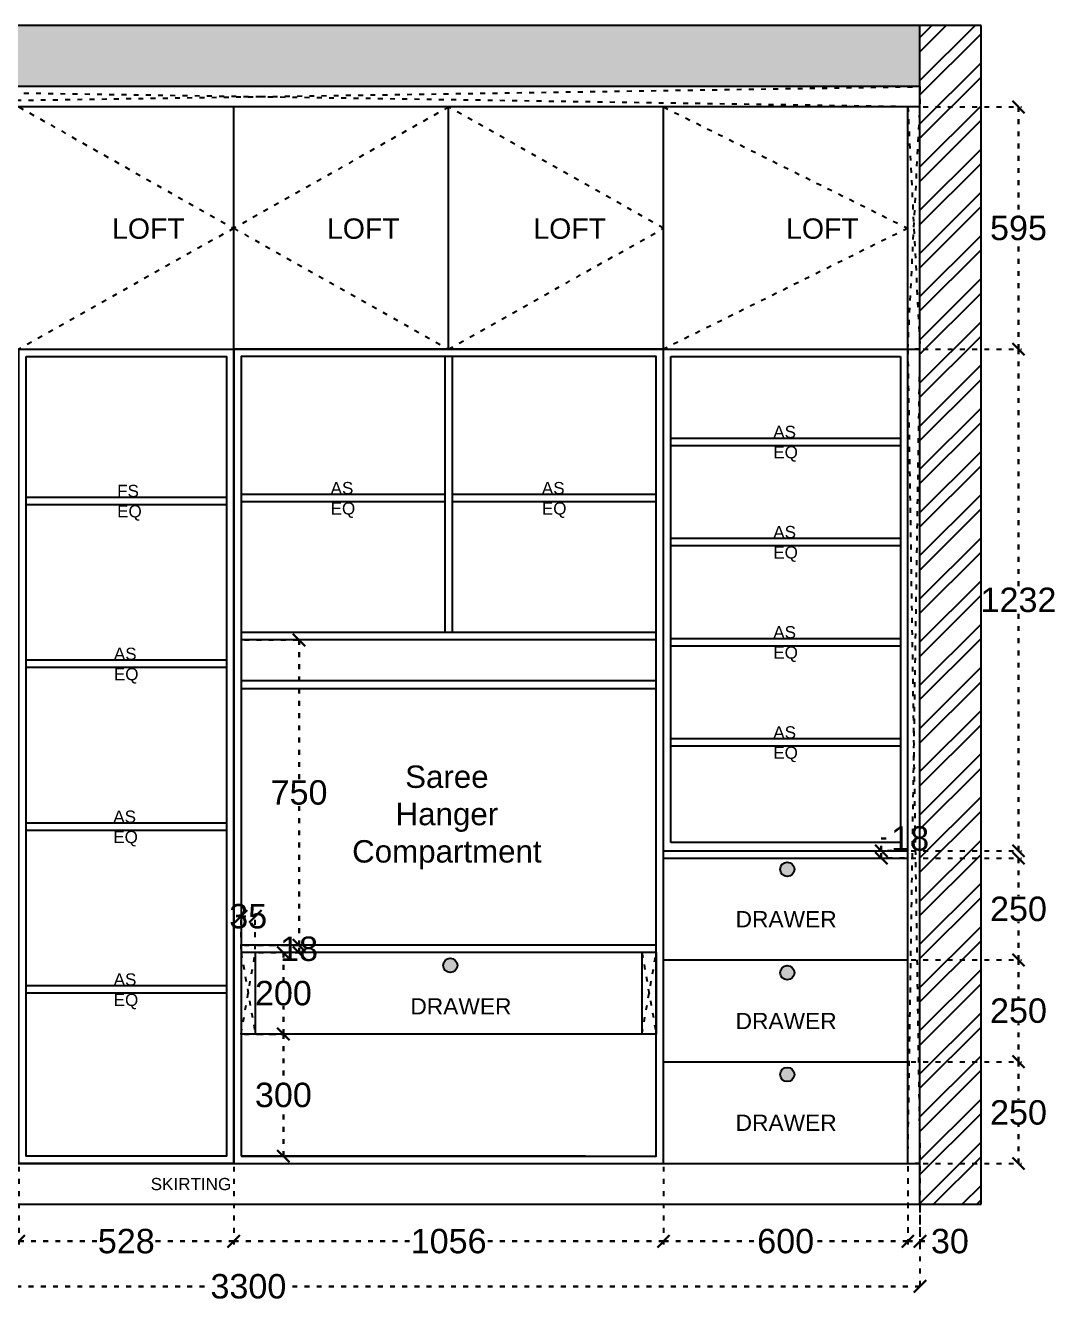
# Model space of a CAD drawing. Header units: millimetres. Extents: x 220712 to 1505573, y -354410 to 241923.
# Drawn here: x 243642 to 246172, y 114711 to 117847 of the extents above; entities that cross this region are included whole.
import ezdxf

# ---------------------------------------------------------------- set-up
doc = ezdxf.new("R2010")
doc.units = ezdxf.units.MM
doc.header["$MEASUREMENT"] = 0
doc.linetypes.add('ACAD_ISO03W100', pattern=[30, 12, -18])
doc.layers.add('Walls', color=253, linetype='Continuous')
doc.layers.add('Words', color=7, linetype='Continuous')
doc.styles.get("Standard").update_dxf_attribs({"font": 'arial.ttf'})
doc.dimstyles.get("Standard").update_dxf_attribs({"dimtxt": 60, "dimasz": 30, "dimexe": 7.75, "dimexo": 8.13, "dimgap": 0.63, "dimtad": 0, "dimtih": 1, "dimtoh": 1, "dimdec": 0, "dimzin": 0, "dimtxsty": 'Standard', "dimblk": 'OBLIQUE', "dimcen": 2.25, "dimclrd": 1, "dimclre": 1, "dimclrt": 1, "dimadec": 0, "dimazin": 0, "dimtfac": 1, "dimtdec": 0, "dimtofl": 0, "dimtmove": 0, "dimatfit": 3, "dimfxl": 1, "dimtolj": 1, "dimtzin": 0, "dimlwd": 30, "dimarcsym": 0})

# ---------------------------------------------------------------- blocks, each defined once
blk = doc.blocks.new('_Oblique')
at = {"color": 0, "linetype": 'ByBlock', "lineweight": -2}
blk.add_line((-0.5, -0.5), (0.5, 0.5), dxfattribs=at)
blk = doc.blocks.new('*D332')
at = {"layer": 'Defpoints', "color": 0, "linetype": 'ACAD_ISO03W100', "transparency": 16777216}
for p in [(243625.5, 115052), (244153.5, 115052), (244153.5, 114861)]:
    blk.add_point(p, dxfattribs=at)
at = {"layer": 'Walls', "color": 1, "linetype": 'ACAD_ISO03W100', "lineweight": -2, "transparency": 16777216}
for p, q in [((243625.5, 115043.9), (243625.5, 114853.2)), ((244153.5, 115043.9), (244153.5, 114853.2))]:
    blk.add_line(p, q, dxfattribs=at)
at = {"layer": 'Walls', "color": 1, "linetype": 'ACAD_ISO03W100', "lineweight": 30, "transparency": 16777216}
for p, q in [((243625.5, 114861), (243822.5, 114861)), ((244153.5, 114861), (243956.5, 114861))]:
    blk.add_line(p, q, dxfattribs=at)
at = {"layer": 'Walls', "color": 1, "linetype": 'ACAD_ISO03W100', "lineweight": 30, "transparency": 16777216, "xscale": 30, "yscale": 30, "zscale": 30, "rotation": 180}
blk.add_blockref('_Oblique', (243625.5, 114861), dxfattribs=at)
at = {"layer": 'Walls', "color": 1, "linetype": 'ACAD_ISO03W100', "lineweight": 30, "transparency": 16777216, "xscale": 30, "yscale": 30, "zscale": 30}
blk.add_blockref('_Oblique', (244153.5, 114861), dxfattribs=at)
at = {"layer": 'Walls', "color": 1, "linetype": 'ACAD_ISO03W100', "transparency": 16777216, "insert": (243889.5, 114861), "char_height": 60, "attachment_point": 5}
blk.add_mtext('\\A1;528', dxfattribs=at)
blk = doc.blocks.new('*D333')
at = {"layer": 'Defpoints', "color": 0, "linetype": 'ACAD_ISO03W100', "transparency": 16777216}
for p in [(244153.5, 115052), (245209.5, 115052), (244153.5, 114861)]:
    blk.add_point(p, dxfattribs=at)
at = {"layer": 'Walls', "color": 1, "linetype": 'ACAD_ISO03W100', "lineweight": -2, "transparency": 16777216}
for p, q in [((244153.5, 115043.9), (244153.5, 114853.2)), ((245209.5, 115043.9), (245209.5, 114853.2))]:
    blk.add_line(p, q, dxfattribs=at)
at = {"layer": 'Walls', "color": 1, "linetype": 'ACAD_ISO03W100', "lineweight": 30, "transparency": 16777216}
for p, q in [((244153.5, 114861), (244594.1, 114861)), ((245209.5, 114861), (244768.9, 114861))]:
    blk.add_line(p, q, dxfattribs=at)
at = {"layer": 'Walls', "color": 1, "linetype": 'ACAD_ISO03W100', "lineweight": 30, "transparency": 16777216, "xscale": 30, "yscale": 30, "zscale": 30, "rotation": 180}
blk.add_blockref('_Oblique', (244153.5, 114861), dxfattribs=at)
at = {"layer": 'Walls', "color": 1, "linetype": 'ACAD_ISO03W100', "lineweight": 30, "transparency": 16777216, "xscale": 30, "yscale": 30, "zscale": 30}
blk.add_blockref('_Oblique', (245209.5, 114861), dxfattribs=at)
at = {"layer": 'Walls', "color": 1, "linetype": 'ACAD_ISO03W100', "transparency": 16777216, "insert": (244681.5, 114861), "char_height": 60, "attachment_point": 5}
blk.add_mtext('\\A1;1056', dxfattribs=at)
blk = doc.blocks.new('*D334')
at = {"layer": 'Defpoints', "color": 0, "linetype": 'ACAD_ISO03W100', "transparency": 16777216}
for p in [(245209.5, 115052), (245809.5, 115052), (245209.5, 114861)]:
    blk.add_point(p, dxfattribs=at)
at = {"layer": 'Walls', "color": 1, "linetype": 'ACAD_ISO03W100', "lineweight": -2, "transparency": 16777216}
for p, q in [((245209.5, 115043.9), (245209.5, 114853.2)), ((245809.5, 115043.9), (245809.5, 114853.2))]:
    blk.add_line(p, q, dxfattribs=at)
at = {"layer": 'Walls', "color": 1, "linetype": 'ACAD_ISO03W100', "lineweight": 30, "transparency": 16777216}
for p, q in [((245209.5, 114861), (245442.5, 114861)), ((245809.5, 114861), (245576.5, 114861))]:
    blk.add_line(p, q, dxfattribs=at)
at = {"layer": 'Walls', "color": 1, "linetype": 'ACAD_ISO03W100', "lineweight": 30, "transparency": 16777216, "xscale": 30, "yscale": 30, "zscale": 30, "rotation": 180}
blk.add_blockref('_Oblique', (245209.5, 114861), dxfattribs=at)
at = {"layer": 'Walls', "color": 1, "linetype": 'ACAD_ISO03W100', "lineweight": 30, "transparency": 16777216, "xscale": 30, "yscale": 30, "zscale": 30}
blk.add_blockref('_Oblique', (245809.5, 114861), dxfattribs=at)
at = {"layer": 'Walls', "color": 1, "linetype": 'ACAD_ISO03W100', "transparency": 16777216, "insert": (245509.5, 114861), "char_height": 60, "attachment_point": 5}
blk.add_mtext('\\A1;600', dxfattribs=at)
blk = doc.blocks.new('*D335')
at = {"layer": 'Defpoints', "color": 0, "linetype": 'ACAD_ISO03W100', "transparency": 16777216}
for p in [(245809.5, 115054), (245839.5, 115054), (245839.5, 114861)]:
    blk.add_point(p, dxfattribs=at)
at = {"layer": 'Walls', "color": 1, "linetype": 'ACAD_ISO03W100', "lineweight": -2, "transparency": 16777216}
for p, q in [((245809.5, 115045.8), (245809.5, 114853.2)), ((245839.5, 115045.8), (245839.5, 114853.2))]:
    blk.add_line(p, q, dxfattribs=at)
at = {"layer": 'Walls', "color": 1, "linetype": 'ACAD_ISO03W100', "lineweight": 30, "transparency": 16777216}
for p, q in [((245809.5, 114861), (245839.5, 114861)), ((245839.5, 114861), (245869.5, 114861))]:
    blk.add_line(p, q, dxfattribs=at)
at = {"layer": 'Walls', "color": 1, "linetype": 'ACAD_ISO03W100', "lineweight": 30, "transparency": 16777216, "xscale": 30, "yscale": 30, "zscale": 30, "rotation": 180}
blk.add_blockref('_Oblique', (245809.5, 114861), dxfattribs=at)
at = {"layer": 'Walls', "color": 1, "linetype": 'ACAD_ISO03W100', "lineweight": 30, "transparency": 16777216, "xscale": 30, "yscale": 30, "zscale": 30}
blk.add_blockref('_Oblique', (245839.5, 114861), dxfattribs=at)
at = {"layer": 'Walls', "color": 1, "linetype": 'ACAD_ISO03W100', "transparency": 16777216, "insert": (245913, 114861), "char_height": 60, "attachment_point": 5}
blk.add_mtext('\\A1;30', dxfattribs=at)
blk = doc.blocks.new('*D336')
at = {"layer": 'Defpoints', "color": 0, "linetype": 'ACAD_ISO03W100', "transparency": 16777216}
for p in [(242539.5, 114952), (245839.5, 114952), (245839.5, 114750)]:
    blk.add_point(p, dxfattribs=at)
at = {"layer": 'Walls', "color": 1, "linetype": 'ACAD_ISO03W100', "lineweight": -2, "transparency": 16777216}
for p, q in [((242539.5, 114943.87), (242539.5, 114742.25)), ((245839.5, 114943.87), (245839.5, 114742.25))]:
    blk.add_line(p, q, dxfattribs=at)
at = {"layer": 'Walls', "color": 1, "linetype": 'ACAD_ISO03W100', "lineweight": 30, "transparency": 16777216}
for p, q in [((242539.5, 114750), (244099.40206, 114750)), ((245839.5, 114750), (244279.59794, 114750))]:
    blk.add_line(p, q, dxfattribs=at)
at = {"layer": 'Walls', "color": 1, "linetype": 'ACAD_ISO03W100', "lineweight": 30, "transparency": 16777216, "xscale": 30, "yscale": 30, "zscale": 30, "rotation": 180}
blk.add_blockref('_Oblique', (242539.5, 114750), dxfattribs=at)
at = {"layer": 'Walls', "color": 1, "linetype": 'ACAD_ISO03W100', "lineweight": 30, "transparency": 16777216, "xscale": 30, "yscale": 30, "zscale": 30}
blk.add_blockref('_Oblique', (245839.5, 114750), dxfattribs=at)
at = {"layer": 'Walls', "color": 1, "linetype": 'ACAD_ISO03W100', "transparency": 16777216, "insert": (244189.5, 114750), "char_height": 60, "attachment_point": 5}
blk.add_mtext('\\A1;3300', dxfattribs=at)
blk = doc.blocks.new('*D344')
at = {"layer": 'Defpoints', "color": 0, "linetype": 'ACAD_ISO03W100', "transparency": 16777216}
for p in [(245809.5, 115302), (246081.5, 115302), (245809.5, 115052)]:
    blk.add_point(p, dxfattribs=at)
at = {"layer": 'Walls', "color": 1, "linetype": 'ACAD_ISO03W100', "lineweight": -2, "transparency": 16777216}
for p, q in [((245817.6, 115302), (246089.3, 115302)), ((245817.6, 115052), (246089.3, 115052))]:
    blk.add_line(p, q, dxfattribs=at)
at = {"layer": 'Walls', "color": 1, "linetype": 'ACAD_ISO03W100', "lineweight": 30, "transparency": 16777216}
for p, q in [((246081.5, 115302), (246081.5, 115208.3)), ((246081.5, 115052), (246081.5, 115145.7))]:
    blk.add_line(p, q, dxfattribs=at)
at = {"layer": 'Walls', "color": 1, "linetype": 'ACAD_ISO03W100', "lineweight": 30, "transparency": 16777216, "xscale": 30, "yscale": 30, "zscale": 30}
for p, rotation in [((246081.5, 115302), 90), ((246081.5, 115052), 270)]:
    blk.add_blockref('_Oblique', p, dxfattribs=dict(at, rotation=rotation))
at = {"layer": 'Walls', "color": 1, "linetype": 'ACAD_ISO03W100', "transparency": 16777216, "insert": (246081.5, 115177), "char_height": 60, "attachment_point": 5}
blk.add_mtext('\\A1;250', dxfattribs=at)
blk = doc.blocks.new('*D345')
at = {"layer": 'Defpoints', "color": 0, "linetype": 'ACAD_ISO03W100', "transparency": 16777216}
for p in [(245809.5, 115552), (246081.5, 115552), (245809.5, 115302)]:
    blk.add_point(p, dxfattribs=at)
at = {"layer": 'Walls', "color": 1, "linetype": 'ACAD_ISO03W100', "lineweight": -2, "transparency": 16777216}
for p, q in [((245817.6, 115552), (246089.3, 115552)), ((245817.6, 115302), (246089.3, 115302))]:
    blk.add_line(p, q, dxfattribs=at)
at = {"layer": 'Walls', "color": 1, "linetype": 'ACAD_ISO03W100', "lineweight": 30, "transparency": 16777216}
for p, q in [((246081.5, 115552), (246081.5, 115458.3)), ((246081.5, 115302), (246081.5, 115395.7))]:
    blk.add_line(p, q, dxfattribs=at)
at = {"layer": 'Walls', "color": 1, "linetype": 'ACAD_ISO03W100', "lineweight": 30, "transparency": 16777216, "xscale": 30, "yscale": 30, "zscale": 30}
for p, rotation in [((246081.5, 115552), 90), ((246081.5, 115302), 270)]:
    blk.add_blockref('_Oblique', p, dxfattribs=dict(at, rotation=rotation))
at = {"layer": 'Walls', "color": 1, "linetype": 'ACAD_ISO03W100', "transparency": 16777216, "insert": (246081.5, 115427), "char_height": 60, "attachment_point": 5}
blk.add_mtext('\\A1;250', dxfattribs=at)
blk = doc.blocks.new('*D346')
at = {"layer": 'Defpoints', "color": 0, "linetype": 'ACAD_ISO03W100', "transparency": 16777216}
for p in [(245809.5, 115802), (246081.5, 115802), (245809.5, 115552)]:
    blk.add_point(p, dxfattribs=at)
at = {"layer": 'Walls', "color": 1, "linetype": 'ACAD_ISO03W100', "lineweight": -2, "transparency": 16777216}
for p, q in [((245817.6, 115802), (246089.3, 115802)), ((245817.6, 115552), (246089.3, 115552))]:
    blk.add_line(p, q, dxfattribs=at)
at = {"layer": 'Walls', "color": 1, "linetype": 'ACAD_ISO03W100', "lineweight": 30, "transparency": 16777216}
for p, q in [((246081.5, 115802), (246081.5, 115708.3)), ((246081.5, 115552), (246081.5, 115645.7))]:
    blk.add_line(p, q, dxfattribs=at)
at = {"layer": 'Walls', "color": 1, "linetype": 'ACAD_ISO03W100', "lineweight": 30, "transparency": 16777216, "xscale": 30, "yscale": 30, "zscale": 30}
for p, rotation in [((246081.5, 115802), 90), ((246081.5, 115552), 270)]:
    blk.add_blockref('_Oblique', p, dxfattribs=dict(at, rotation=rotation))
at = {"layer": 'Walls', "color": 1, "linetype": 'ACAD_ISO03W100', "transparency": 16777216, "insert": (246081.5, 115677), "char_height": 60, "attachment_point": 5}
blk.add_mtext('\\A1;250', dxfattribs=at)
blk = doc.blocks.new('*D347')
at = {"layer": 'Defpoints', "color": 0, "linetype": 'ACAD_ISO03W100', "transparency": 16777216}
for p in [(245744.5, 115820), (245809.5, 115820), (245809.5, 115802)]:
    blk.add_point(p, dxfattribs=at)
at = {"layer": 'Walls', "color": 1, "linetype": 'ACAD_ISO03W100', "lineweight": 30, "transparency": 16777216}
for p, q in [((245744.5, 115820), (245744.5, 115850)), ((245744.5, 115850), (245774.5, 115850)), ((245744.5, 115802), (245744.5, 115820))]:
    blk.add_line(p, q, dxfattribs=at)
at = {"layer": 'Walls', "color": 1, "linetype": 'ACAD_ISO03W100', "lineweight": -2, "transparency": 16777216}
for p, q in [((245801.4, 115820), (245736.8, 115820)), ((245801.4, 115802), (245736.8, 115802))]:
    blk.add_line(p, q, dxfattribs=at)
at = {"layer": 'Walls', "color": 1, "linetype": 'ACAD_ISO03W100', "lineweight": 30, "transparency": 16777216, "xscale": 30, "yscale": 30, "zscale": 30}
for p, rotation in [((245744.5, 115820), 90), ((245744.5, 115802), 270)]:
    blk.add_blockref('_Oblique', p, dxfattribs=dict(at, rotation=rotation))
at = {"layer": 'Walls', "color": 1, "linetype": 'ACAD_ISO03W100', "transparency": 16777216, "insert": (245815.3, 115850), "char_height": 60, "attachment_point": 5}
blk.add_mtext('\\A1;18', dxfattribs=at)
blk = doc.blocks.new('*D348')
at = {"layer": 'Defpoints', "color": 0, "linetype": 'ACAD_ISO03W100', "transparency": 16777216}
for p in [(245809.5, 117052), (246081.5, 117052), (245809.5, 115820)]:
    blk.add_point(p, dxfattribs=at)
at = {"layer": 'Walls', "color": 1, "linetype": 'ACAD_ISO03W100', "lineweight": -2, "transparency": 16777216}
for p, q in [((245817.6, 117052), (246089.3, 117052)), ((245817.6, 115820), (246089.3, 115820))]:
    blk.add_line(p, q, dxfattribs=at)
at = {"layer": 'Walls', "color": 1, "linetype": 'ACAD_ISO03W100', "lineweight": 30, "transparency": 16777216}
for p, q in [((246081.5, 117052), (246081.5, 116467.3)), ((246081.5, 115820), (246081.5, 116404.7))]:
    blk.add_line(p, q, dxfattribs=at)
at = {"layer": 'Walls', "color": 1, "linetype": 'ACAD_ISO03W100', "lineweight": 30, "transparency": 16777216, "xscale": 30, "yscale": 30, "zscale": 30}
for p, rotation in [((246081.5, 117052), 90), ((246081.5, 115820), 270)]:
    blk.add_blockref('_Oblique', p, dxfattribs=dict(at, rotation=rotation))
at = {"layer": 'Walls', "color": 1, "linetype": 'ACAD_ISO03W100', "transparency": 16777216, "insert": (246081.5, 116436), "char_height": 60, "attachment_point": 5}
blk.add_mtext('\\A1;1232', dxfattribs=at)
blk = doc.blocks.new('*D349')
at = {"layer": 'Defpoints', "color": 0, "linetype": 'ACAD_ISO03W100', "transparency": 16777216}
for p in [(245839.5, 117647), (246081.5, 117647), (245839.5, 117052)]:
    blk.add_point(p, dxfattribs=at)
at = {"layer": 'Walls', "color": 1, "linetype": 'ACAD_ISO03W100', "lineweight": -2, "transparency": 16777216}
for p, q in [((245847.6, 117647), (246089.3, 117647)), ((245847.6, 117052), (246089.3, 117052))]:
    blk.add_line(p, q, dxfattribs=at)
at = {"layer": 'Walls', "color": 1, "linetype": 'ACAD_ISO03W100', "lineweight": 30, "transparency": 16777216}
for p, q in [((246081.5, 117647), (246081.5, 117380.8)), ((246081.5, 117052), (246081.5, 117318.2))]:
    blk.add_line(p, q, dxfattribs=at)
at = {"layer": 'Walls', "color": 1, "linetype": 'ACAD_ISO03W100', "lineweight": 30, "transparency": 16777216, "xscale": 30, "yscale": 30, "zscale": 30}
for p, rotation in [((246081.5, 117647), 90), ((246081.5, 117052), 270)]:
    blk.add_blockref('_Oblique', p, dxfattribs=dict(at, rotation=rotation))
at = {"layer": 'Walls', "color": 1, "linetype": 'ACAD_ISO03W100', "transparency": 16777216, "insert": (246081.5, 117349.5), "char_height": 60, "attachment_point": 5}
blk.add_mtext('\\A1;595', dxfattribs=at)
blk = doc.blocks.new('*D350')
at = {"layer": 'Defpoints', "color": 0, "linetype": 'ACAD_ISO03W100', "transparency": 16777216}
for p in [(244206.5, 115659), (244171.5, 115570), (244206.5, 115570)]:
    blk.add_point(p, dxfattribs=at)
at = {"layer": 'Walls', "color": 1, "linetype": 'ACAD_ISO03W100', "lineweight": -2, "transparency": 16777216}
for p, q in [((244171.5, 115578.13), (244171.5, 115666.75)), ((244206.5, 115578.13), (244206.5, 115666.75))]:
    blk.add_line(p, q, dxfattribs=at)
at = {"layer": 'Walls', "color": 1, "linetype": 'ACAD_ISO03W100', "lineweight": 30, "transparency": 16777216}
blk.add_line((244171.5, 115659), (244206.5, 115659), dxfattribs=at)
at = {"layer": 'Walls', "color": 1, "linetype": 'ACAD_ISO03W100', "lineweight": 30, "transparency": 16777216, "xscale": 30, "yscale": 30, "zscale": 30, "rotation": 180}
blk.add_blockref('_Oblique', (244171.5, 115659), dxfattribs=at)
at = {"layer": 'Walls', "color": 1, "linetype": 'ACAD_ISO03W100', "lineweight": 30, "transparency": 16777216, "xscale": 30, "yscale": 30, "zscale": 30}
blk.add_blockref('_Oblique', (244206.5, 115659), dxfattribs=at)
at = {"layer": 'Walls', "color": 1, "linetype": 'ACAD_ISO03W100', "transparency": 16777216, "insert": (244189, 115659), "char_height": 60, "attachment_point": 5}
blk.add_mtext('\\A1;35', dxfattribs=at)
blk = doc.blocks.new('*D364')
at = {"layer": 'Defpoints', "color": 0, "linetype": 'ACAD_ISO03W100', "transparency": 16777216}
for p in [(244171.5, 115370), (244275.5, 115370), (244171.5, 115070)]:
    blk.add_point(p, dxfattribs=at)
at = {"layer": 'Walls', "color": 1, "linetype": 'ACAD_ISO03W100', "lineweight": -2, "transparency": 16777216}
for p, q in [((244179.6, 115370), (244283.3, 115370)), ((244179.6, 115070), (244283.3, 115070))]:
    blk.add_line(p, q, dxfattribs=at)
at = {"layer": 'Walls', "color": 1, "linetype": 'ACAD_ISO03W100', "lineweight": 30, "transparency": 16777216}
for p, q in [((244275.5, 115370), (244275.5, 115251.3)), ((244275.5, 115070), (244275.5, 115188.7))]:
    blk.add_line(p, q, dxfattribs=at)
at = {"layer": 'Walls', "color": 1, "linetype": 'ACAD_ISO03W100', "lineweight": 30, "transparency": 16777216, "xscale": 30, "yscale": 30, "zscale": 30}
for p, rotation in [((244275.5, 115370), 90), ((244275.5, 115070), 270)]:
    blk.add_blockref('_Oblique', p, dxfattribs=dict(at, rotation=rotation))
at = {"layer": 'Walls', "color": 1, "linetype": 'ACAD_ISO03W100', "transparency": 16777216, "insert": (244275.5, 115220), "char_height": 60, "attachment_point": 5}
blk.add_mtext('\\A1;300', dxfattribs=at)
blk = doc.blocks.new('*D365')
at = {"layer": 'Defpoints', "color": 0, "linetype": 'ACAD_ISO03W100', "transparency": 16777216}
for p in [(244206.5, 115570), (244275.5, 115570), (244206.5, 115370)]:
    blk.add_point(p, dxfattribs=at)
at = {"layer": 'Walls', "color": 1, "linetype": 'ACAD_ISO03W100', "lineweight": -2, "transparency": 16777216}
for p, q in [((244214.6, 115570), (244283.3, 115570)), ((244214.6, 115370), (244283.3, 115370))]:
    blk.add_line(p, q, dxfattribs=at)
at = {"layer": 'Walls', "color": 1, "linetype": 'ACAD_ISO03W100', "lineweight": 30, "transparency": 16777216}
for p, q in [((244275.5, 115570), (244275.5, 115501.3)), ((244275.5, 115370), (244275.5, 115438.7))]:
    blk.add_line(p, q, dxfattribs=at)
at = {"layer": 'Walls', "color": 1, "linetype": 'ACAD_ISO03W100', "lineweight": 30, "transparency": 16777216, "xscale": 30, "yscale": 30, "zscale": 30}
for p, rotation in [((244275.5, 115570), 90), ((244275.5, 115370), 270)]:
    blk.add_blockref('_Oblique', p, dxfattribs=dict(at, rotation=rotation))
at = {"layer": 'Walls', "color": 1, "linetype": 'ACAD_ISO03W100', "transparency": 16777216, "insert": (244275.5, 115470), "char_height": 60, "attachment_point": 5}
blk.add_mtext('\\A1;200', dxfattribs=at)
blk = doc.blocks.new('*D366')
at = {"layer": 'Defpoints', "color": 0, "linetype": 'ACAD_ISO03W100', "transparency": 16777216}
for p in [(244206.5, 115588), (244314, 115588), (244206.5, 115570)]:
    blk.add_point(p, dxfattribs=at)
at = {"layer": 'Walls', "color": 1, "linetype": 'ACAD_ISO03W100', "lineweight": -2, "transparency": 16777216}
for p, q in [((244214.63, 115588), (244321.75, 115588)), ((244214.63, 115570), (244321.75, 115570))]:
    blk.add_line(p, q, dxfattribs=at)
at = {"layer": 'Walls', "color": 1, "linetype": 'ACAD_ISO03W100', "lineweight": 30, "transparency": 16777216}
blk.add_line((244314, 115570), (244314, 115588), dxfattribs=at)
at = {"layer": 'Walls', "color": 1, "linetype": 'ACAD_ISO03W100', "lineweight": 30, "transparency": 16777216, "xscale": 30, "yscale": 30, "zscale": 30}
for p, rotation in [((244314, 115588), 90), ((244314, 115570), 270)]:
    blk.add_blockref('_Oblique', p, dxfattribs=dict(at, rotation=rotation))
at = {"layer": 'Walls', "color": 1, "linetype": 'ACAD_ISO03W100', "transparency": 16777216, "insert": (244314, 115579), "char_height": 60, "attachment_point": 5}
blk.add_mtext('\\A1;18', dxfattribs=at)
blk = doc.blocks.new('*D367')
at = {"layer": 'Defpoints', "color": 0, "linetype": 'ACAD_ISO03W100', "transparency": 16777216}
for p in [(244171.5, 116338), (244314, 116338), (244171.5, 115588)]:
    blk.add_point(p, dxfattribs=at)
at = {"layer": 'Walls', "color": 1, "linetype": 'ACAD_ISO03W100', "lineweight": -2, "transparency": 16777216}
for p, q in [((244179.6, 116338), (244321.8, 116338)), ((244179.6, 115588), (244321.8, 115588))]:
    blk.add_line(p, q, dxfattribs=at)
at = {"layer": 'Walls', "color": 1, "linetype": 'ACAD_ISO03W100', "lineweight": 30, "transparency": 16777216}
for p, q in [((244314, 116338), (244314, 115994.3)), ((244314, 115588), (244314, 115931.7))]:
    blk.add_line(p, q, dxfattribs=at)
at = {"layer": 'Walls', "color": 1, "linetype": 'ACAD_ISO03W100', "lineweight": 30, "transparency": 16777216, "xscale": 30, "yscale": 30, "zscale": 30}
for p, rotation in [((244314, 116338), 90), ((244314, 115588), 270)]:
    blk.add_blockref('_Oblique', p, dxfattribs=dict(at, rotation=rotation))
at = {"layer": 'Walls', "color": 1, "linetype": 'ACAD_ISO03W100', "transparency": 16777216, "insert": (244314, 115963), "char_height": 60, "attachment_point": 5}
blk.add_mtext('\\A1;750', dxfattribs=at)

msp = doc.modelspace()

# ---------------------------------------------------------------- hatches: boundary and pattern name
at = {"layer": 'Walls', "true_color": 0xc7c8ca}
h = msp.add_hatch(dxfattribs=at)
h.set_pattern_fill('AR-CONC', color=9, scale=20)
h.set_pattern_definition([(50, (0, 0), (143.452037, -12.550427), [15, -165]), (355, (0, 0), (-27.75027, 150.43843), [12, -132]), (100.451444, (11.95, -1.05), (115.70177, 137.888), [12.74804, -140.22842]), (46.1842, (0, 40), (213.44827, -33.10386), [22.5, -247.5]), (96.635635, (17.79, 37.24), (186.93239, 194.82372), [19.12207, -210.34275]), (351.18416, (0, 40), (186.93239, 194.82372), [18, -198]), (21, (20, 30), (119.38141, -80.52378), [15, -165]), (326, (20, 30), (48.66307, 145.03001), [12, -132]), (71.451445, (29.95, 23.29), (168.044475, 64.50623), [12.74804, -140.22842]), (37.5, (0, 0), (2.431971, 66.578771), [0, -130.4, 0, -134, 0, -132.5]), (7.5, (0, 0), (52.613907, 78.882342), [0, -76.4, 0, -127.4, 0, -50.5]), (327.5, (-44.6, 0), (106.764487, -4.510974), [0, -50, 0, -156, 0, -207]), (317.5, (-64.6, 0), (116.637234, 20.020996), [0, -65, 0, -103.6, 0, -147])])
h.paths.add_polyline_path([(241430, 117847), (238130, 117847), (238130, 117697), (241430, 117697)])
h.paths.add_polyline_path([(245839.5, 117847), (242539.5, 117847), (242539.5, 117697), (245839.5, 117697)])
h = msp.add_hatch(dxfattribs=at)
h.set_pattern_fill('ANSI32', color=9, scale=200)
h.paths.add_polyline_path([(242539.5, 117847), (242389.5, 117847), (242389.5, 114952), (242539.5, 114952)])
h.paths.add_polyline_path([(245989.5, 117847), (245839.5, 117847), (245839.5, 114952), (245989.5, 114952)])
at = {"layer": 'Walls', "true_color": 0x000000}
h = msp.add_hatch(color=18, dxfattribs=at)
h.dxf.hatch_style = 1
h.set_gradient(color1=(255, 255, 255), color2=(199, 200, 202), name='INVSPHERICAL')
h.paths.add_polyline_path([(245496, 115774.5, 1), (245531, 115774.5, 1)])
h.paths.add_polyline_path([(245531, 115520.5, 1), (245496, 115520.5, 1)])
h.paths.add_polyline_path([(245496, 115270.5, 1), (245531, 115270.5, 1)])
h.paths.add_polyline_path([(244703, 115538.5, 1), (244668, 115538.5, 1)])

# ---------------------------------------------------------------- linework, layer by layer
at = {"layer": 'Walls', "color": 18, "true_color": 0x000000}
for p, q in [((245989.5, 117847), (242389.5, 117847)), ((245839.5, 114952), (245839.5, 117847)), ((245989.5, 114952), (245989.5, 117847)), ((245839.5, 117697), (242539.5, 117697)), ((245839.5, 117647), (242539.5, 117647)), ((244153.5, 115052), (244153.5, 117647)), ((244681.5, 117052), (244681.5, 117647)), ((245209.5, 115052), (245209.5, 117647)), ((245809.5, 115052), (245809.5, 117647)), ((242539.5, 117052), (245839.5, 117052)), ((244672.5, 117034), (244672.5, 116356)), ((244690.5, 117034), (244690.5, 116356)), ((245227.5, 117034), (245791.5, 117034)), ((245227.5, 115840), (245227.5, 117034)), ((245791.5, 117034), (245791.5, 115840)), ((245791.5, 116833), (245227.5, 116833)), ((245791.5, 116815), (245227.5, 116815)), ((244135.5, 116688), (243643.5, 116688)), ((244672.5, 116695), (244171.5, 116695)), ((244672.5, 116677), (244171.5, 116677)), ((245191.5, 116695), (244690.5, 116695)), ((245191.5, 116677), (244690.5, 116677)), ((244135.5, 116670), (243643.5, 116670)), ((245791.5, 116587), (245227.5, 116587)), ((245791.5, 116569), (245227.5, 116569)), ((245191.5, 116356), (244171.5, 116356)), ((245191.5, 116338), (244171.5, 116338)), ((245791.5, 116341), (245227.5, 116341)), ((245791.5, 116323), (245227.5, 116323)), ((244135.5, 116288), (243643.5, 116288)), ((244135.5, 116270), (243643.5, 116270)), ((244171.5, 116238), (245191.5, 116238)), ((245191.5, 116218), (244171.5, 116218)), ((245791.5, 116095), (245227.5, 116095)), ((245791.5, 116077), (245227.5, 116077)), ((244135.5, 115888), (243643.5, 115888)), ((244135.5, 115870), (243643.5, 115870)), ((245791.5, 115840), (245227.5, 115840)), ((245209.5, 115820), (245809.5, 115820)), ((245209.5, 115802), (245809.5, 115802)), ((245191.5, 115588), (244171.5, 115588)), ((245191.5, 115570), (244171.5, 115570)), ((244171.5, 115570), (244171.5, 115370)), ((244206.5, 115570), (244206.5, 115370)), ((245156.5, 115570), (245156.5, 115370)), ((245191.5, 115570), (245191.5, 115370)), ((245209.5, 115552), (245809.5, 115552)), ((244135.5, 115488), (243643.5, 115488)), ((244135.5, 115470), (243643.5, 115470)), ((245191.5, 115370), (244171.5, 115370)), ((245209.5, 115302), (245809.5, 115302)), ((242539.5, 115052), (245839.5, 115052)), ((242747, 115052), (245012, 115052)), ((243647, 115052), (244052, 115052)), ((245017.5, 115070), (244171.5, 115070)), ((242389.5, 114952), (245989.5, 114952))]:
    msp.add_line(p, q, dxfattribs=at)
at = {"layer": 'Walls', "color": 240, "linetype": 'ACAD_ISO03W100', "true_color": 0xed1f24}
for points in [[(242539.5, 117647), (245839.5, 117697), (245839.5, 117647), (242539.5, 117697)], [(245809.5, 117647), (245839.5, 117052), (245809.5, 117052), (245839.5, 117647)], [(245809.5, 117052), (245839.5, 115052), (245809.5, 115052), (245839.5, 117052)], [(244171.5, 115570), (244206.5, 115370), (244171.5, 115370), (244206.5, 115570)], [(245156.5, 115570), (245191.5, 115370), (245156.5, 115370), (245191.5, 115570)]]:
    msp.add_lwpolyline(points, dxfattribs=at)
at = {"layer": 'Walls', "color": 9, "linetype": 'ACAD_ISO03W100', "true_color": 0xc7c8ca}
for points in [[(243625.5, 117647), (244153.5, 117349), (243625.5, 117052)], [(244681.5, 117647), (244153.5, 117349), (244681.5, 117052), (245209.5, 117349), (244681.5, 117647)], [(245209.5, 117647), (245809.5, 117349), (245209.5, 117052)]]:
    msp.add_lwpolyline(points, dxfattribs=at)
at = {"layer": 'Walls', "color": 18, "true_color": 0x000000}
for points in [[(243625.5, 117052), (244153.5, 117052), (244153.5, 115052), (243625.5, 115052)], [(244153.5, 115052), (245209.5, 115052), (245209.5, 117052), (244153.5, 117052)], [(243643.5, 117034), (244135.5, 117034), (244135.5, 115070), (243643.5, 115070)], [(244171.5, 115070), (245191.5, 115070), (245191.5, 117034), (244171.5, 117034)]]:
    msp.add_lwpolyline(points, close=True, dxfattribs=at)
for centre in [(245513.5, 115774.5), (244685.5, 115538.5), (245513.5, 115520.5), (245513.5, 115270.5)]:
    msp.add_circle(centre, 17.5, dxfattribs=at)

# ---------------------------------------------------------------- texts
at = {"color": 7, "attachment_point": 1}
for s, width, insert, char_height in [('\\pxqc;LOFT', 462.73, (243712.5, 117373.2), 50), ('\\pxqc;LOFT', 462.73, (244240.5, 117373.2), 50), ('\\pxqc;LOFT', 462.73, (244747.5, 117373.2), 50), ('\\pxqc;LOFT', 462.73, (245368.5, 117373.2), 50), ('DRAWER', 246.425, (245386.5, 115672), 40), ('DRAWER', 246.425, (244587.5, 115458), 40), ('DRAWER', 246.425, (245386.5, 115422), 40), ('DRAWER', 246.425, (245386.5, 115172), 40)]:
    msp.add_mtext_dynamic_manual_height_columns(s, width=width, gutter_width=1213, heights=[0], dxfattribs=dict(at, insert=insert, char_height=char_height))
at = {"color": 18, "true_color": 0x000000, "insert": (243949.5, 115016.5), "char_height": 30, "attachment_point": 1}
msp.add_mtext_dynamic_manual_height_columns('SKIRTING', width=2764.543, gutter_width=1, heights=[238.1], dxfattribs=at)
at = {"layer": 'Words', "color": 0, "attachment_point": 1}
for s, width, heights, insert, char_height in [('AS\\PEQ', 1178.022, [0], (245479, 116863.9), 30), ('FS\\PEQ', 1178.022, [0], (243867, 116718.9), 30), ('AS\\PEQ', 1178.022, [0], (244391.5, 116725.9), 30), ('AS\\PEQ', 1178.022, [0], (244910.5, 116725.9), 30), ('AS\\PEQ', 1178.022, [0], (245479, 116617.9), 30), ('AS\\PEQ', 1178.022, [0], (245479, 116371.9), 30), ('AS\\PEQ', 1178.022, [0], (243859, 116318.9), 30), ('AS\\PEQ', 1178.022, [0], (245479, 116125.9), 30), ('\\pxqc;Saree Hanger Compartment', 324.313, [440.1], (244515, 116029.5), 55), ('AS\\PEQ', 1178.022, [0], (243857.5, 115918.9), 30), ('AS\\PEQ', 1178.022, [0], (243858.5, 115518.9), 30)]:
    msp.add_mtext_dynamic_manual_height_columns(s, width=width, gutter_width=866.4, heights=heights, dxfattribs=dict(at, insert=insert, char_height=char_height))

# ---------------------------------------------------------------- dimensions: what is measured, and where the dimension line sits
at = {"layer": 'Walls', "color": 240, "linetype": 'ACAD_ISO03W100', "true_color": 0xed1f24}
for base, p1, p2, picture, middle in [((246081.5, 117647), (245839.5, 117052), (245839.5, 117647), '*D349', (246081.5, 117349.5)), ((246081.5, 117052), (245809.5, 115820), (245809.5, 117052), '*D348', (246081.5, 116436)), ((244314, 116338), (244171.5, 115588), (244171.5, 116338), '*D367', (244314, 115963)), ((245744.5, 115820), (245809.5, 115802), (245809.5, 115820), '*D347', (245815.3, 115850)), ((246081.5, 115802), (245809.5, 115552), (245809.5, 115802), '*D346', (246081.5, 115677)), ((244275.5, 115570), (244206.5, 115370), (244206.5, 115570), '*D365', (244275.5, 115470)), ((246081.5, 115552), (245809.5, 115302), (245809.5, 115552), '*D345', (246081.5, 115427)), ((244275.5, 115370), (244171.5, 115070), (244171.5, 115370), '*D364', (244275.5, 115220)), ((246081.5, 115302), (245809.5, 115052), (245809.5, 115302), '*D344', (246081.5, 115177))]:
    dim = msp.add_linear_dim(base=base, p1=p1, p2=p2, angle=90, dimstyle='Standard', dxfattribs=at)
    dim.commit()
    dim.dimension.update_dxf_attribs({"geometry": picture, "text_midpoint": middle})
dim = msp.add_linear_dim(base=(244206.5, 115659), p1=(244171.5, 115570), p2=(244206.5, 115570), dimstyle='Standard', dxfattribs=at)
dim.commit()
dim.dimension.update_dxf_attribs({"geometry": '*D350', "text_midpoint": (244189, 115659), "dimtype": 160})
dim = msp.add_linear_dim(base=(244314, 115588), p1=(244206.5, 115570), p2=(244206.5, 115588), angle=90, dimstyle='Standard', dxfattribs=at)
dim.commit()
dim.dimension.update_dxf_attribs({"geometry": '*D366', "text_midpoint": (244314, 115579), "dimtype": 160})
for base, p1, p2, picture, middle in [((244153.5, 114861), (243625.5, 115052), (244153.5, 115052), '*D332', (243889.5, 114861)), ((244153.5, 114861), (245209.5, 115052), (244153.5, 115052), '*D333', (244681.5, 114861)), ((245209.5, 114861), (245809.5, 115052), (245209.5, 115052), '*D334', (245509.5, 114861)), ((245839.5, 114861), (245809.5, 115054), (245839.5, 115054), '*D335', (245913, 114861)), ((245839.5, 114750), (242539.5, 114952), (245839.5, 114952), '*D336', (244189.5, 114750))]:
    dim = msp.add_linear_dim(base=base, p1=p1, p2=p2, dimstyle='Standard', dxfattribs=at)
    dim.commit()
    dim.dimension.update_dxf_attribs({"geometry": picture, "text_midpoint": middle})

doc.saveas('drawing.dxf')
